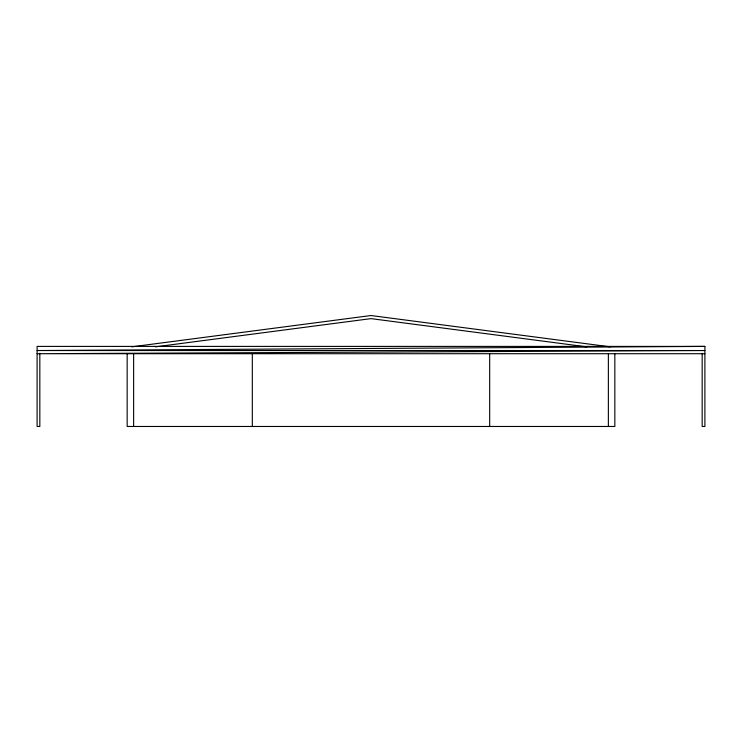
<?xml version="1.0" encoding="UTF-8"?>
<svg xmlns="http://www.w3.org/2000/svg" width="742" height="742" viewBox="0 0 742 742"><rect width="100%" height="100%" fill="white"/><g stroke="black" fill="none" stroke-linecap="round" stroke-linejoin="round"><path stroke-width="1.11" d="M131.724 346.848L371 315.526L610.276 346.848M155.375 346.848L371 318.624L586.672 346.848M702.173 353.266L702.173 426.474L704.9 426.474L704.9 346.403L37.1 350.539L704.9 350.539L37.1 353.711L704.9 353.711M704.9 346.403L37.1 346.403L37.1 426.474L39.827 426.474L39.827 353.266M614.84 353.99L614.84 426.474L127.16 426.474L127.16 353.99M608.366 353.99L608.366 426.474M489.683 353.99L489.683 426.474M252.317 353.99L252.317 426.474M133.634 353.99L133.634 426.474"/></g></svg>
